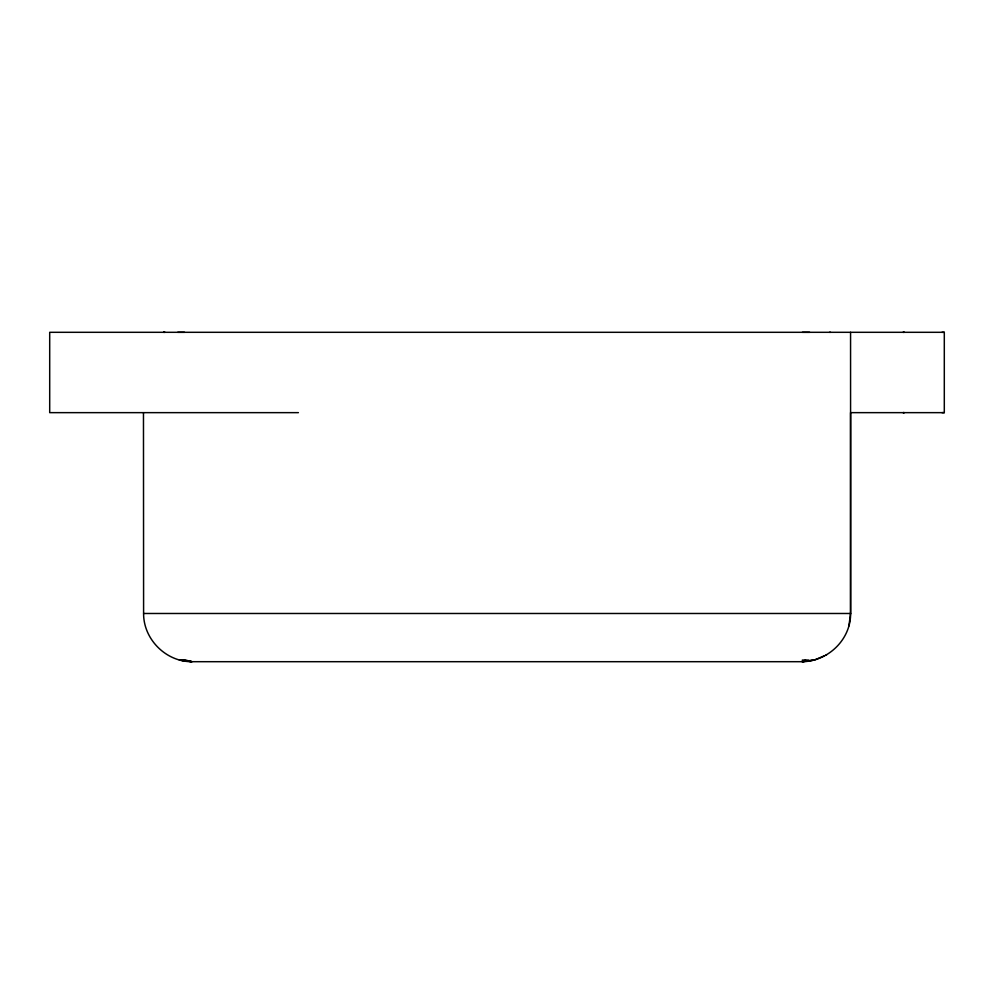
<?xml version="1.0" encoding="UTF-8"?>
<svg xmlns="http://www.w3.org/2000/svg" width="994" height="994" viewBox="0 0 994 994"><rect width="100%" height="100%" fill="white"/><g stroke="black" fill="none" stroke-linecap="round" stroke-linejoin="round"><path stroke-width="1.49" d="M850.566 332.307L850.603 613.484C850.814 639.676 827.965 661.333 802.369 661.693L191.805 661.693C165.998 661.855 143.434 639.291 143.596 613.484L143.471 412.647M848.926 625.971L850.553 613.484L850.578 412.647L944.3 412.647L944.3 332.307L49.7 332.307L49.7 412.647L298.399 412.647M824.299 655.841L814.421 660.053L802.369 661.693L808.607 660.053L802.369 660.053L802.369 661.693L805.6 660.053M802.369 661.693L813.167 660.053M829.53 332.319L830.487 332.307M177.74 332.307L184.524 332.307M942.014 332.307L944.3 332.307M143.596 613.484L850.603 613.484M825.716 655.232L826.461 655.232M179.33 660.053L191.805 661.693L185.567 660.053L182.983 660.053L191.805 661.693L179.752 660.053M802.369 332.307L809.638 332.319M164.929 332.307L163.687 332.307L164.644 332.307M942.014 412.647L944.3 412.647M904.13 332.307L903.211 332.307L904.13 332.307M904.13 412.647L903.223 412.647L904.13 412.647"/></g></svg>
